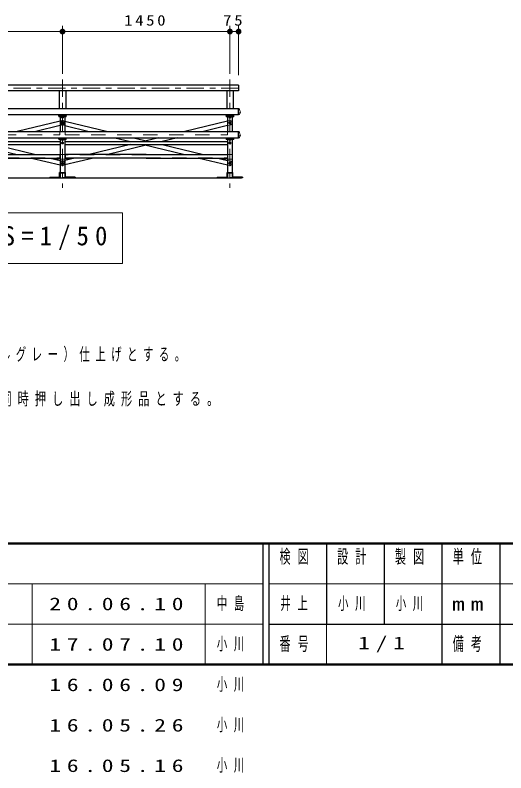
# Model space of a CAD drawing. Units: millimetres on the paper, scale 1:50. Extents: x -385 to 0, y -19 to 267.
# Drawn here: x -286.4 to -201.4, y -18.7 to 112.4 of the extents above; entities that cross this region are included whole.
import ezdxf

# ---------------------------------------------------------------- set-up
doc = ezdxf.new("R2010")
doc.units = ezdxf.units.MM
doc.linetypes.add('USER1', pattern=[4.5, 2.5, -2])
doc.linetypes.add('USER2', pattern=[6, 3, -1, 1, -1])
doc.layers.add('LY_1', color=7, linetype='Continuous', lineweight=13)
doc.layers.add('LY_2', color=7, linetype='Continuous', lineweight=13)
doc.styles.add('ＭＳ ゴシック', font='')
doc.styles.get('ＭＳ ゴシック').set_extended_font_data('MS Gothic')

# ---------------------------------------------------------------- blocks, each defined once
blk = doc.blocks.new('filled_dot')
at = {"color": 0, "linetype": 'Continuous', "lineweight": -2, "const_width": 1.25}
blk.add_lwpolyline([(-0.625, 0, 1), (0.625, 0, 1)], format="xyb", close=True, dxfattribs=at)

msp = doc.modelspace()

# ---------------------------------------------------------------- linework, layer by layer
at = {"layer": 'LY_1'}
for p, q in [((-278.225, 102.271), (-278.225, 110.594)), ((-249.225, 102.271), (-249.225, 110.594)), ((-247.725, 102.062), (-247.725, 110.594)), ((-307.225, 109.594), (-278.225, 109.594)), ((-278.225, 109.594), (-249.225, 109.594)), ((-249.225, 109.594), (-247.725, 109.594)), ((-247.709, 96.299), (-247.725, 96.299)), ((-247.725, 95.531), (-247.466, 95.531)), ((-247.725, 95.219), (-247.609, 95.219)), ((-247.425, 95.539), (-247.574, 95.241)), ((-247.709, 92.299), (-247.725, 92.299)), ((-278.925, 91.219), (-278.925, 91.139)), ((-278.875, 90.929), (-278.875, 91.026)), ((-278.875, 91.019), (-277.575, 91.019)), ((-278.875, 90.929), (-277.575, 90.929)), ((-278.805, 91.019), (-277.645, 91.019)), ((-278.405, 90.897), (-278.405, 90.929)), ((-278.405, 90.897), (-278.045, 90.897)), ((-278.383, 90.787), (-278.383, 90.897)), ((-278.383, 90.787), (-278.067, 90.787)), ((-278.304, 90.787), (-278.304, 90.897)), ((-278.146, 90.787), (-278.146, 90.897)), ((-278.067, 90.787), (-278.067, 90.897)), ((-278.045, 90.897), (-278.045, 90.929)), ((-277.575, 90.929), (-277.575, 91.026)), ((-277.525, 91.219), (-277.525, 91.139)), ((-249.925, 91.219), (-249.925, 91.139)), ((-249.875, 90.929), (-249.875, 91.026)), ((-249.875, 91.019), (-248.575, 91.019)), ((-249.875, 90.929), (-248.575, 90.929)), ((-249.805, 91.019), (-248.645, 91.019)), ((-249.405, 90.897), (-249.405, 90.929)), ((-249.405, 90.897), (-249.045, 90.897)), ((-249.383, 90.787), (-249.383, 90.897)), ((-249.383, 90.787), (-249.067, 90.787)), ((-249.304, 90.787), (-249.304, 90.897)), ((-249.146, 90.787), (-249.146, 90.897)), ((-249.067, 90.787), (-249.067, 90.897)), ((-249.045, 90.897), (-249.045, 90.929)), ((-248.575, 90.929), (-248.575, 91.026)), ((-248.525, 91.219), (-248.525, 91.139)), ((-247.725, 91.531), (-247.466, 91.531)), ((-247.725, 91.219), (-247.609, 91.219)), ((-247.425, 91.539), (-247.574, 91.241)), ((-279.435, 87.579), (-279.435, 87.609)), ((-279.015, 87.609), (-279.435, 87.609)), ((-279.015, 87.579), (-279.435, 87.579)), ((-279.015, 87.609), (-279.015, 87.579)), ((-277.435, 87.609), (-277.435, 87.579)), ((-277.435, 87.609), (-277.015, 87.609)), ((-277.435, 87.579), (-277.015, 87.579)), ((-277.015, 87.579), (-277.015, 87.609)), ((-250.435, 87.579), (-250.435, 87.609)), ((-250.015, 87.609), (-250.435, 87.609)), ((-250.015, 87.579), (-250.435, 87.579)), ((-250.015, 87.609), (-250.015, 87.579)), ((-267.825, 78.235), (-315.625, 78.235)), ((-267.825, 69.435), (-267.825, 78.235)), ((-315.625, 69.435), (-267.825, 69.435))]:
    msp.add_line(p, q, dxfattribs=at)
at = {"layer": 'LY_1', "linetype": 'USER2'}
for p, q in [((-278.225, 101.271), (-278.225, 82.525)), ((-249.225, 101.271), (-249.225, 82.525)), ((-247.725, 99.813), (-292.725, 99.813))]:
    msp.add_line(p, q, dxfattribs=at)
at = {"layer": 'LY_1', "lineweight": 25}
for p, q in [((-247.725, 100.299), (-292.725, 100.299)), ((-247.725, 100.299), (-247.725, 99.327)), ((-247.725, 99.327), (-292.725, 99.327)), ((-278.775, 99.327), (-278.775, 96.299)), ((-277.675, 99.327), (-277.675, 96.299)), ((-249.775, 99.327), (-249.775, 96.299)), ((-248.675, 99.327), (-248.675, 96.299)), ((-278.625, 94.809), (-278.625, 92.299)), ((-277.825, 94.809), (-277.825, 92.299)), ((-249.625, 94.809), (-249.625, 92.299)), ((-248.825, 94.809), (-248.825, 92.299)), ((-278.625, 94.094), (-286.059, 92.299)), ((-278.625, 93.312), (-282.82, 92.299)), ((-277.825, 94.094), (-270.391, 92.299)), ((-277.825, 93.312), (-273.63, 92.299)), ((-249.625, 94.094), (-257.059, 92.299)), ((-249.625, 93.312), (-253.82, 92.299)), ((-278.695, 91.019), (-277.755, 91.019)), ((-278.635, 91.019), (-277.815, 91.019)), ((-278.625, 90.929), (-278.625, 84.299)), ((-277.825, 90.929), (-277.825, 84.299)), ((-269.156, 91.219), (-266.471, 90.571)), ((-265.917, 91.219), (-263.232, 90.571)), ((-261.533, 91.219), (-263.725, 90.69)), ((-258.294, 91.219), (-260.978, 90.571)), ((-249.695, 91.019), (-248.755, 91.019)), ((-249.635, 91.019), (-248.815, 91.019)), ((-249.625, 90.929), (-249.625, 84.299)), ((-248.825, 90.929), (-248.825, 84.299)), ((-293.217, 90.027), (-286.058, 88.299)), ((-289.978, 90.027), (-282.819, 88.299)), ((-266.471, 90.027), (-273.63, 88.299)), ((-263.725, 89.908), (-270.391, 88.299)), ((-264.217, 90.027), (-257.058, 88.299)), ((-260.978, 90.027), (-253.819, 88.299)), ((-283.573, 87.699), (-278.625, 86.505)), ((-280.334, 87.699), (-278.625, 87.287)), ((-279.395, 87.451), (-279.395, 87.579)), ((-279.395, 87.451), (-279.055, 87.451)), ((-279.225, 87.579), (-279.225, 87.451)), ((-279.055, 87.451), (-279.055, 87.579)), ((-272.877, 87.699), (-277.825, 86.505)), ((-276.116, 87.699), (-277.825, 87.287)), ((-277.395, 87.451), (-277.395, 87.579)), ((-277.055, 87.451), (-277.395, 87.451)), ((-277.225, 87.579), (-277.225, 87.451)), ((-277.055, 87.451), (-277.055, 87.579)), ((-254.573, 87.699), (-249.625, 86.505)), ((-251.334, 87.699), (-249.625, 87.287)), ((-250.395, 87.451), (-250.395, 87.579)), ((-250.395, 87.451), (-250.055, 87.451)), ((-250.225, 87.579), (-250.225, 87.451)), ((-250.055, 87.451), (-250.055, 87.579)), ((-338.241, 84.299), (-247.209, 84.299)), ((-280.425, 84.389), (-280.425, 84.299)), ((-280.425, 84.389), (-278.725, 84.389)), ((-280.425, 84.299), (-278.225, 84.299)), ((-278.625, 85.189), (-278.725, 85.189)), ((-278.725, 84.389), (-278.725, 85.189)), ((-276.025, 84.299), (-278.225, 84.299)), ((-277.825, 85.189), (-277.725, 85.189)), ((-277.725, 84.389), (-277.725, 85.189)), ((-276.025, 84.389), (-277.725, 84.389)), ((-276.025, 84.389), (-276.025, 84.299)), ((-251.425, 84.389), (-251.425, 84.299)), ((-251.425, 84.389), (-249.725, 84.389)), ((-251.425, 84.299), (-249.225, 84.299)), ((-249.625, 85.189), (-249.725, 85.189)), ((-249.725, 84.389), (-249.725, 85.189)), ((-247.025, 84.299), (-249.225, 84.299)), ((-248.825, 85.189), (-248.725, 85.189)), ((-248.725, 84.389), (-248.725, 85.189)), ((-247.025, 84.389), (-248.725, 84.389)), ((-247.025, 84.389), (-247.025, 84.299))]:
    msp.add_line(p, q, dxfattribs=at)
at = {"layer": 'LY_1', "color": 4, "lineweight": 25}
for p, q in [((-291.725, 96.299), (-247.725, 96.299)), ((-247.725, 95.219), (-247.725, 96.299)), ((-291.725, 95.219), (-247.725, 95.219)), ((-291.725, 92.299), (-247.725, 92.299)), ((-247.725, 91.219), (-247.725, 92.299)), ((-291.725, 91.219), (-247.725, 91.219)), ((-279.625, 87.699), (-279.625, 87.609)), ((-279.625, 87.609), (-278.625, 87.609)), ((-276.825, 87.609), (-277.825, 87.609)), ((-276.825, 87.699), (-276.825, 87.609)), ((-250.625, 87.699), (-250.625, 87.609)), ((-250.625, 87.609), (-249.625, 87.609))]:
    msp.add_line(p, q, dxfattribs=at)
at = {"layer": 'LY_1', "color": 2}
for p, q in [((-278.925, 95.219), (-278.925, 95.139)), ((-278.875, 94.809), (-278.875, 95.019)), ((-278.875, 95.019), (-277.575, 95.019)), ((-278.875, 94.899), (-277.575, 94.899)), ((-278.875, 94.809), (-277.575, 94.809)), ((-278.405, 94.777), (-278.405, 94.809)), ((-278.405, 94.777), (-278.045, 94.777)), ((-278.383, 94.667), (-278.383, 94.777)), ((-278.383, 94.667), (-278.067, 94.667)), ((-278.304, 94.667), (-278.304, 94.777)), ((-278.146, 94.667), (-278.146, 94.777)), ((-278.067, 94.667), (-278.067, 94.777)), ((-278.045, 94.777), (-278.045, 94.809)), ((-277.575, 94.809), (-277.575, 95.019)), ((-277.525, 95.219), (-277.525, 95.139)), ((-249.925, 95.219), (-249.925, 95.139)), ((-249.875, 94.809), (-249.875, 95.019)), ((-249.875, 95.019), (-248.575, 95.019)), ((-249.875, 94.899), (-248.575, 94.899)), ((-249.875, 94.809), (-248.575, 94.809)), ((-249.405, 94.777), (-249.405, 94.809)), ((-249.405, 94.777), (-249.045, 94.777)), ((-249.383, 94.667), (-249.383, 94.777)), ((-249.383, 94.667), (-249.067, 94.667)), ((-249.304, 94.667), (-249.304, 94.777)), ((-249.146, 94.667), (-249.146, 94.777)), ((-249.067, 94.667), (-249.067, 94.777)), ((-249.045, 94.777), (-249.045, 94.809)), ((-248.575, 94.809), (-248.575, 95.019)), ((-248.525, 95.219), (-248.525, 95.139))]:
    msp.add_line(p, q, dxfattribs=at)
at = {"layer": 'LY_1', "color": 2, "lineweight": 25}
for p, q in [((-278.695, 94.899), (-277.755, 94.899)), ((-278.635, 94.899), (-277.815, 94.899)), ((-249.695, 94.899), (-248.755, 94.899)), ((-249.635, 94.899), (-248.815, 94.899))]:
    msp.add_line(p, q, dxfattribs=at)
at = {"layer": 'LY_1', "linetype": 'USER1'}
for p, q in [((-278.314, 94.169), (-278.625, 94.094)), ((-278.136, 93.43), (-278.625, 93.312)), ((-278.314, 93.43), (-277.825, 93.312)), ((-278.136, 94.169), (-277.825, 94.094)), ((-249.314, 94.169), (-249.625, 94.094)), ((-249.136, 93.43), (-249.625, 93.312)), ((-292.725, 88.259), (-278.675, 88.259)), ((-278.625, 88.299), (-277.825, 88.299)), ((-263.725, 88.259), (-277.775, 88.259)), ((-263.725, 88.259), (-249.675, 88.259)), ((-249.625, 88.299), (-248.825, 88.299)), ((-292.725, 87.739), (-278.675, 87.739)), ((-278.625, 87.499), (-277.825, 87.499)), ((-278.625, 87.287), (-278.136, 87.169)), ((-277.825, 87.287), (-278.314, 87.169)), ((-263.725, 87.739), (-277.775, 87.739)), ((-263.725, 87.739), (-249.675, 87.739)), ((-249.625, 87.499), (-248.825, 87.499)), ((-249.625, 87.287), (-249.136, 87.169)), ((-278.625, 86.505), (-278.314, 86.43)), ((-277.825, 86.505), (-278.136, 86.43)), ((-249.625, 86.505), (-249.314, 86.43)), ((-278.625, 85.189), (-277.825, 85.189)), ((-278.625, 85.099), (-277.825, 85.099)), ((-249.625, 85.189), (-248.825, 85.189)), ((-249.625, 85.099), (-248.825, 85.099))]:
    msp.add_line(p, q, dxfattribs=at)
at = {"layer": 'LY_1', "color": 2, "linetype": 'USER1'}
for p, q in [((-306.725, 92.299), (-278.725, 92.299)), ((-278.675, 91.699), (-278.675, 92.299)), ((-277.775, 91.699), (-277.775, 92.299)), ((-277.775, 92.299), (-249.675, 92.299)), ((-249.675, 91.699), (-249.675, 92.299)), ((-306.775, 91.699), (-278.675, 91.699)), ((-277.775, 91.699), (-249.675, 91.699))]:
    msp.add_line(p, q, dxfattribs=at)
at = {"layer": 'LY_1', "color": 190, "lineweight": 25}
for p, q in [((-306.825, 90.571), (-278.625, 90.571)), ((-277.825, 90.571), (-249.625, 90.571)), ((-306.825, 90.027), (-278.625, 90.027)), ((-277.825, 90.027), (-249.625, 90.027))]:
    msp.add_line(p, q, dxfattribs=at)
at = {"layer": 'LY_1', "color": 40, "lineweight": 25}
for p, q in [((-292.725, 88.299), (-278.735, 88.299)), ((-278.675, 88.239), (-278.675, 87.759)), ((-277.775, 88.239), (-277.775, 87.759)), ((-263.725, 88.299), (-277.715, 88.299)), ((-263.725, 88.299), (-249.735, 88.299)), ((-249.675, 88.239), (-249.675, 87.759)), ((-292.725, 87.699), (-278.625, 87.699)), ((-263.725, 87.699), (-277.825, 87.699)), ((-263.725, 87.699), (-249.625, 87.699))]:
    msp.add_line(p, q, dxfattribs=at)
at = {"layer": 'LY_1', "linetype": 'USER1'}
for centre in [(-278.225, 93.799), (-278.225, 93.799), (-249.225, 93.799), (-278.225, 86.799), (-278.225, 86.799), (-249.225, 86.799)]:
    msp.add_circle(centre, 0.17, dxfattribs=at)
at = {"layer": 'LY_1', "color": 190, "linetype": 'USER1'}
for centre in [(-278.225, 90.299), (-249.225, 90.299)]:
    msp.add_circle(centre, 0.17, dxfattribs=at)
at = {"layer": 'LY_1'}
for centre, radius, start, end in [((-247.709, 96.259), 0.04, 27.94344, 90), ((-249.793, 95.153), 2.4, 9.25282, 27.94344), ((-247.609, 95.259), 0.04, 270, 333.43521), ((-247.709, 92.259), 0.04, 27.94344, 90), ((-249.793, 91.153), 2.4, 9.25282, 27.94344), ((-278.805, 91.139), 0.12, 179.99999, 270), ((-277.645, 91.139), 0.12, 270, 0), ((-249.805, 91.139), 0.12, 179.99999, 270), ((-248.645, 91.139), 0.12, 270, 0), ((-247.609, 91.259), 0.04, 270, 333.43521)]:
    msp.add_arc(centre, radius, start, end, dxfattribs=at)
at = {"layer": 'LY_1', "color": 2}
for centre, start, end in [((-278.805, 95.139), 179.99999, 270), ((-277.645, 95.139), 270, 0), ((-249.805, 95.139), 179.99999, 270), ((-248.645, 95.139), 270, 0)]:
    msp.add_arc(centre, 0.12, start, end, dxfattribs=at)
at = {"layer": 'LY_1', "linetype": 'USER1'}
for centre, start, end in [((-278.225, 93.799), 76.42958, 256.42958), ((-278.225, 93.799), 283.57042, 103.57042), ((-249.225, 93.799), 283.57042, 103.57042), ((-278.225, 86.799), 103.57042, 283.57042), ((-278.225, 86.799), 256.42958, 76.42958), ((-249.225, 86.799), 256.42958, 76.42958)]:
    msp.add_arc(centre, 0.38, start, end, dxfattribs=at)
at = {"layer": 'LY_1', "color": 40, "lineweight": 25}
for centre, start, end in [((-278.735, 88.239), 0, 90), ((-277.715, 88.239), 90, 180), ((-249.735, 88.239), 0, 90), ((-278.735, 87.759), 270, 0), ((-277.715, 87.759), 180, 270), ((-249.735, 87.759), 270, 0)]:
    msp.add_arc(centre, 0.06, start, end, dxfattribs=at)
at = {"layer": 'LY_2', "lineweight": 50}
for p, q in [((-385, 21), (0, 21)), ((-385, 0), (0, 0))]:
    msp.add_line(p, q, dxfattribs=at)
at = {"layer": 'LY_2', "color": 211, "lineweight": 25}
for p, q in [((-243.5, 21), (-243.5, 0)), ((-242.5, 21), (-242.5, 0)), ((-232.5, 21), (-232.5, 7)), ((-222.5, 21), (-222.5, 7)), ((-212.5, 21), (-212.5, 0)), ((-202.5, 21), (-202.5, 7)), ((-242.5, 7), (0, 7))]:
    msp.add_line(p, q, dxfattribs=at)
at = {"layer": 'LY_2'}
for p, q in [((-385, 14), (-243.5, 14)), ((-283.5, 14), (-283.5, 0)), ((-253.5, 14), (-253.5, 0)), ((-242.5, 14), (-187.5, 14)), ((-385, 7), (-243.5, 7)), ((-232.5, 7), (-232.5, 0))]:
    msp.add_line(p, q, dxfattribs=at)
at = {"layer": 'LY_2', "lineweight": 25}
msp.add_line((-202.5, 7), (-202.5, 0), dxfattribs=at)

# ---------------------------------------------------------------- block references
at = {"layer": 'LY_1', "xscale": 0.4, "yscale": 0.4, "rotation": 180}
for p in [(-278.225, 109.594), (-249.225, 109.594), (-247.725, 109.594)]:
    msp.add_blockref('filled_dot', p, dxfattribs=at)
at = {"layer": 'LY_1', "xscale": 0.4, "yscale": 0.4}
for p in [(-278.225, 109.594), (-249.225, 109.594)]:
    msp.add_blockref('filled_dot', p, dxfattribs=at)

# ---------------------------------------------------------------- texts
at = {"layer": 'LY_1', "style": 'ＭＳ ゴシック'}
for s, insert, char_height, attachment_point in [('\\T1.33;\\W1.15;1450', (-263.725, 110.594), 1.833, 8), ('\\T1.34;\\W1.15;75', (-248.475, 110.594), 1.833, 8), ('\\T1.5;\\W0.95;立面図\u3000S=1/50', (-314.225, 73.835), 3.299, 4), ('\\T1.53;\\W0.6;背もたれは、電気亜鉛メッキ処理の上、ポリエステル樹脂粉体塗装（ペールグレー）仕上げとする。', (-379.926, 52.354), 2.199, 7), ('\\T1.53;\\W0.65;ベンチ材は、発泡PVC(硬質塩化ビニール:1.8倍発泡)／アクリル樹脂同時押し出し成形品とする。', (-379.926, 44.354), 2.199, 7), ('\\T1.64;\\W0.6;中島', (-251.5, 10.5), 2.199, 4), ('\\T1.64;\\W0.6;井上', (-240.5, 10.5), 2.199, 4), ('\\T1.64;\\W0.6;小川', (-230.5, 10.5), 2.199, 4), ('\\T1.64;\\W0.6;小川', (-220.5, 10.5), 2.199, 4), ('\\T1.5;\\W1.35;20.06.10', (-280.5, 10.5), 2.199, 4), ('\\T1.5;\\W1.35;17.07.10', (-280.5, 3.5), 2.199, 4), ('\\T1.64;\\W0.6;小川', (-251.5, 3.5), 2.199, 4), ('\\T1.5;\\W1.35;1/1', (-227, 3.5), 2.199, 4), ('\\T1.5;\\W1.35;16.06.09', (-280.5, -3.5), 2.199, 4), ('\\T1.64;\\W0.6;小川', (-251.5, -3.5), 2.199, 4), ('\\T1.64;\\W0.6;小川', (-251.5, -10.5), 2.199, 4), ('\\T1.5;\\W1.35;16.05.26', (-280.5, -10.5), 2.199, 4), ('\\T1.5;\\W1.35;16.05.16', (-280.5, -17.5), 2.199, 4), ('\\T1.64;\\W0.6;小川', (-251.5, -17.5), 2.199, 4)]:
    msp.add_mtext(s, dxfattribs=dict(at, insert=insert, char_height=char_height, attachment_point=attachment_point))
at = {"layer": 'LY_2', "color": 4, "char_height": 2.346, "style": 'ＭＳ ゴシック'}
for s, insert, attachment_point in [('\\T1.64;\\W0.6;検図', (-237.5, 19.9), 2), ('\\T1.64;\\W0.6;設計', (-227.5, 19.9), 2), ('\\T1.64;\\W0.6;製図', (-217.5, 19.9), 2), ('\\T1.64;\\W0.6;単位', (-207.5, 19.9), 2), ('\\T1.5;\\W1.35;mm', (-207.5, 10.5), 5), ('\\T1.64;\\W0.6;番号', (-237.5, 3.5), 5), ('\\T1.64;\\W0.6;備考', (-207.5, 3.5), 5)]:
    msp.add_mtext(s, dxfattribs=dict(at, insert=insert, attachment_point=attachment_point))

doc.saveas('drawing.dxf')
